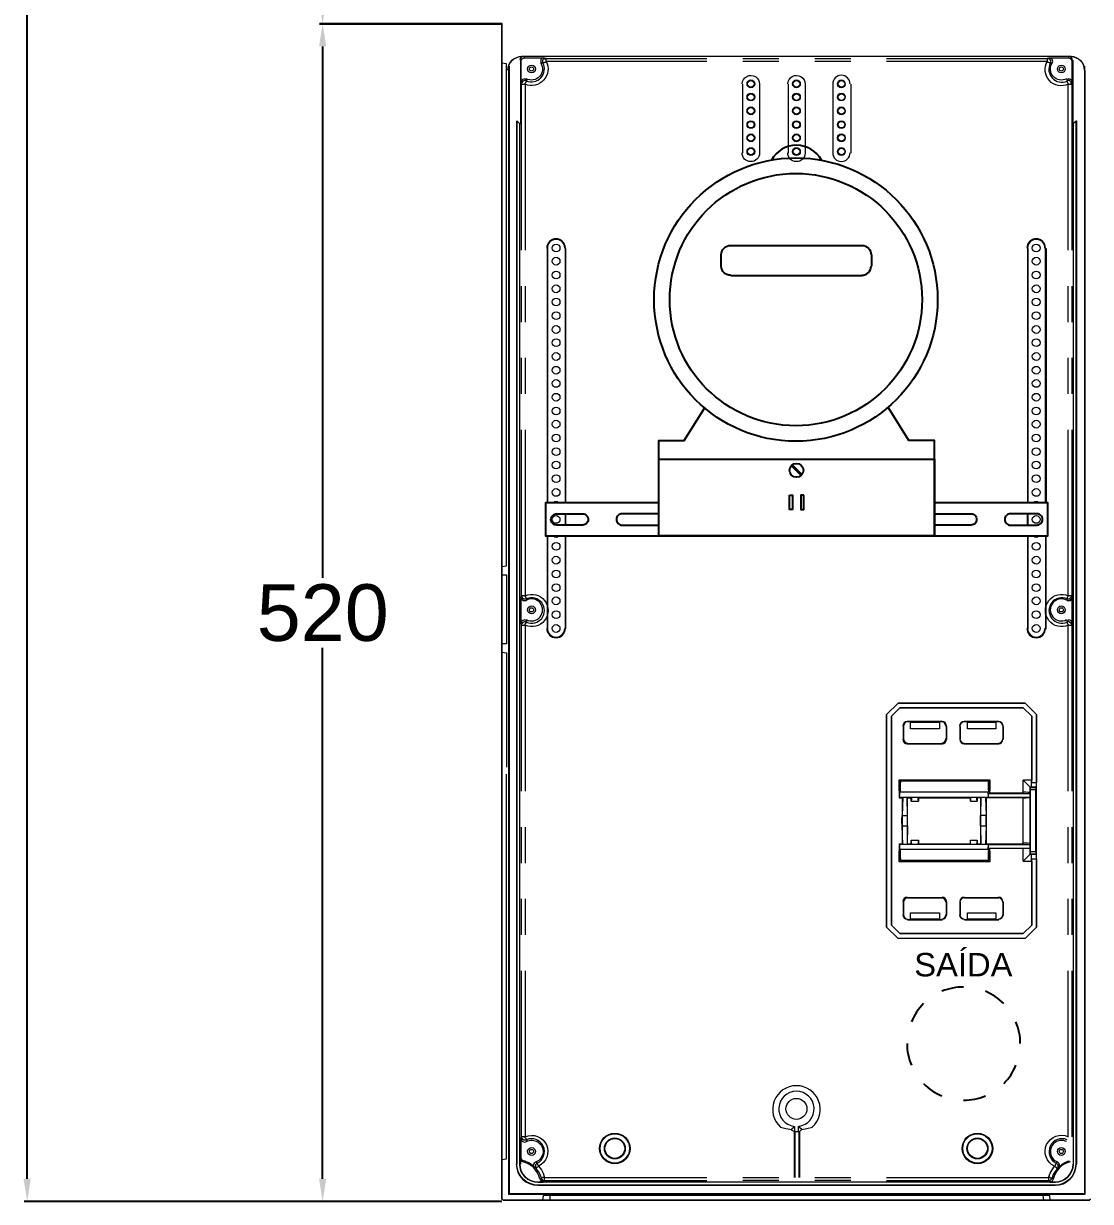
# Model space of a CAD drawing. Header units: millimetres. Extents: x 2788 to 2954, y 1337 to 1391.
# Drawn here: x 2903.994 to 2905.878, y 1348.333 to 1350.414 of the extents above; entities that cross this region are included whole.
import ezdxf

# ---------------------------------------------------------------- set-up
doc = ezdxf.new("R2010")
doc.units = ezdxf.units.MM
for name, color, linetype in [('PDF_0', 7, 'Continuous'), ('PDF_Texto', 7, 'Continuous'), ('PDF_VPORTS', 7, 'Continuous')]:
    doc.layers.add(name, color=color, linetype=linetype)
doc.styles.add('PDF Arial', font='arial.ttf')

msp = doc.modelspace()

# ---------------------------------------------------------------- linework, layer by layer
at = {"layer": 'PDF_0', "color": 150, "lineweight": 25, "true_color": 0x007fff}
for points in [[(2904.0004, 1348.3734), (2904.0004, 1351.3919)], [(2904.5222, 1350.3737), (2904.5222, 1349.4349)], [(2904.5222, 1348.3734), (2904.5222, 1349.3111)], [(2904.6756, 1348.3332), (2903.9951, 1348.3332)], [(2904.8386, 1348.3332), (2904.5169, 1348.3332)]]:
    msp.add_lwpolyline(points, dxfattribs=at)
msp.add_lwpolyline([(2904.5169, 1350.4139), (2904.8386, 1350.4139)], close=True, dxfattribs=at)
at = {"layer": 'PDF_0', "lineweight": 15}
for points in [[(2904.8386, 1348.3374), (2904.8386, 1350.4139)], [(2904.9191, 1350.017), (2904.9191, 1349.5672)], [(2904.9508, 1349.5672), (2904.9508, 1350.017)], [(2904.9508, 1349.5281), (2904.9508, 1349.5482)], [(2904.9191, 1349.509), (2904.9191, 1349.345)], [(2904.9508, 1349.345), (2904.9508, 1349.509)], [(2905.5181, 1348.8179), (2905.5181, 1349.1936), (2905.5382, 1349.2137), (2905.5181, 1349.1936)], [(2905.5477, 1349.1502), (2905.5477, 1349.1725), (2905.5477, 1349.1492)], [(2905.6165, 1349.1809), (2905.5551, 1349.1809), (2905.5562, 1349.1809), (2905.5573, 1349.1809), (2905.5604, 1349.1799), (2905.6112, 1349.1799), (2905.6134, 1349.1809), (2905.6155, 1349.1809)], [(2905.6239, 1349.1492), (2905.6239, 1349.1725), (2905.6239, 1349.1502)], [(2905.6472, 1349.1725), (2905.6472, 1349.1492), (2905.6483, 1349.1502), (2905.6483, 1349.1725)], [(2905.716, 1349.1809), (2905.6557, 1349.1809), (2905.6578, 1349.1809), (2905.661, 1349.1799), (2905.7107, 1349.1799), (2905.7139, 1349.1809)], [(2905.7245, 1349.1492), (2905.7245, 1349.1725), (2905.7234, 1349.1725), (2905.7234, 1349.1502)], [(2905.5562, 1349.1418), (2905.5551, 1349.1418), (2905.6165, 1349.1418), (2905.6155, 1349.1418)], [(2905.716, 1349.1418), (2905.6557, 1349.1418)], [(2905.5424, 1349.0761), (2905.698, 1349.0761), (2905.698, 1349.056), (2905.5424, 1349.056)], [(2905.6779, 1349.0402), (2905.6769, 1349.0476), (2905.6779, 1349.0465)], [(2905.5477, 1348.8613), (2905.5477, 1348.8624), (2905.5477, 1348.8391)], [(2905.6165, 1348.8698), (2905.5551, 1348.8698), (2905.5562, 1348.8698), (2905.6155, 1348.8698)], [(2905.6239, 1348.8391), (2905.6239, 1348.8624), (2905.6239, 1348.8613)], [(2905.6483, 1348.8391), (2905.6483, 1348.8613), (2905.6472, 1348.8624), (2905.6472, 1348.8391)], [(2905.7245, 1348.8624), (2905.7234, 1348.8613), (2905.7234, 1348.8391), (2905.7245, 1348.8391)], [(2905.5551, 1348.8306), (2905.6165, 1348.8306), (2905.6155, 1348.8306), (2905.6134, 1348.8306), (2905.6112, 1348.8317), (2905.5604, 1348.8317), (2905.5573, 1348.8306), (2905.5562, 1348.8306)], [(2905.6557, 1348.8306), (2905.716, 1348.8306), (2905.7139, 1348.8306), (2905.7107, 1348.8317), (2905.661, 1348.8317), (2905.6578, 1348.8306)], [(2904.8407, 1348.3353), (2905.8769, 1348.3353)]]:
    msp.add_lwpolyline(points, close=True, dxfattribs=at)
for points in [[(2905.8436, 1350.3557, -0.414213), (2905.8674, 1350.3319, 0.414213), (2905.8441, 1350.3557), (2904.8736, 1350.3557, 0.414213), (2904.8492, 1350.3319, -0.414213), (2904.873, 1350.3557)], [(2905.8462, 1350.3499, 0.414213), (2905.8409, 1350.3557), (2904.8767, 1350.3557, 0.414213), (2904.8704, 1350.3499)], [(2904.882, 1350.3155), (2904.8788, 1350.3166), (2904.8757, 1350.3155), (2904.8736, 1350.3134), (2904.8725, 1350.3102), (2904.8725, 1350.3472, -0.414213), (2904.8788, 1350.3536), (2904.9127, 1350.3536), (2904.9095, 1350.3525), (2904.9074, 1350.3504), (2904.9074, 1350.3472), (2904.9074, 1350.3441, -0.775486), (2904.8818, 1350.3168)], [(2905.8359, 1350.3168, -0.775486), (2905.8102, 1350.3441), (2905.8113, 1350.3472), (2905.8102, 1350.3504), (2905.8081, 1350.3525), (2905.8049, 1350.3536), (2905.8393, 1350.3536, -0.414213), (2905.8451, 1350.3472), (2905.8451, 1350.3102), (2905.8451, 1350.3134), (2905.843, 1350.3155), (2905.8398, 1350.3166), (2905.8367, 1350.3155)], [(2905.263, 1350.3076, -1), (2905.2937, 1350.307), (2905.2937, 1350.1853, -1), (2905.263, 1350.1858)], [(2905.3435, 1350.3076, -1), (2905.3742, 1350.307), (2905.3742, 1350.1853, -1), (2905.3435, 1350.1858)], [(2904.8704, 1348.3993, 0.41421), (2904.9027, 1348.367, -0.41421), (2904.8704, 1348.3988), (2904.8704, 1350.2372), (2904.8651, 1350.2425), (2904.8651, 1348.3988), (2904.8651, 1350.2425)], [(2905.8525, 1348.3993, -0.414101), (2905.815, 1348.3617, 0.414101), (2905.8525, 1348.3988), (2905.8525, 1350.2425), (2905.8473, 1350.2372), (2905.8473, 1348.3988, -0.41421), (2905.815, 1348.367, 0.41421), (2905.8473, 1348.3993)], [(2905.5447, 1349.0149, 0.011486), (2905.5446, 1349.0058, 0.011486), (2905.5447, 1348.9966)], [(2905.555, 1348.9966, 0.011486), (2905.5551, 1349.0058, 0.011486), (2905.555, 1349.0149)], [(2905.6834, 1349.0149, 0.011486), (2905.6832, 1349.0058, 0.011486), (2905.6834, 1348.9966)], [(2905.6936, 1348.9966, 0.011486), (2905.6938, 1349.0058, 0.011486), (2905.6936, 1349.0149)], [(2904.8778, 1348.4041), (2904.8746, 1348.4062), (2904.8725, 1348.4094), (2904.8725, 1348.4443), (2904.8736, 1348.4411), (2904.8757, 1348.439), (2904.8788, 1348.4379), (2904.882, 1348.439, -1.055241), (2904.899, 1348.403), (2904.8958, 1348.4009), (2904.8947, 1348.3988), (2904.8947, 1348.3956), (2904.8968, 1348.3935)], [(2905.8359, 1348.4388, 1.055241), (2905.8197, 1348.403), (2905.8219, 1348.4009), (2905.8229, 1348.3988), (2905.8229, 1348.3956), (2905.8219, 1348.3935, -0.134814), (2905.8407, 1348.4049)], [(2904.864, 1348.3993, 0.414101), (2904.9021, 1348.3617), (2905.8155, 1348.3617), (2904.9032, 1348.3617, -0.414101), (2904.8651, 1348.3993)], [(2904.9054, 1348.3729, 0.292489), (2904.8757, 1348.403), (2904.8725, 1348.4051), (2904.8714, 1348.4083), (2904.8714, 1348.3988)], [(2905.8424, 1348.4032, 0.292489), (2905.8123, 1348.3723), (2905.8102, 1348.3692), (2905.806, 1348.367), (2905.8155, 1348.367), (2904.9032, 1348.367), (2904.9117, 1348.367), (2904.9085, 1348.3692), (2904.9064, 1348.3723)]]:
    msp.add_lwpolyline(points, format="xyb", dxfattribs=at)
at = {"layer": 'PDF_0', "lineweight": 0}
for points in [[(2904.8767, 1350.3557), (2904.8788, 1350.3536)], [(2904.9127, 1350.3536), (2904.9169, 1350.3525), (2905.2006, 1350.3525)], [(2905.5181, 1350.3525), (2905.8017, 1350.3525), (2905.8049, 1350.3536)], [(2905.8398, 1350.3536), (2905.8409, 1350.3557)], [(2904.8725, 1350.3472), (2904.8714, 1350.3494)], [(2905.2006, 1350.3472), (2904.9169, 1350.3472), (2904.9169, 1350.3525), (2904.9148, 1350.3525), (2904.9138, 1350.3525), (2904.9138, 1350.3515), (2904.9127, 1350.3515), (2904.9117, 1350.3504), (2904.9106, 1350.3494), (2904.9106, 1350.3483), (2904.9106, 1350.3472), (2904.9106, 1350.3462), (2904.9106, 1350.3451), (2904.9117, 1350.3441), (2904.9074, 1350.3441)], [(2905.2641, 1350.3525), (2905.3276, 1350.3525)], [(2905.3276, 1350.3472), (2905.2641, 1350.3472)], [(2905.3911, 1350.3525), (2905.4546, 1350.3525)], [(2905.4546, 1350.3472), (2905.3911, 1350.3472)], [(2905.8473, 1350.3494), (2905.8451, 1350.3472)], [(2904.882, 1350.3155), (2904.882, 1350.3123), (2904.881, 1350.3134), (2904.8799, 1350.3134), (2904.8788, 1350.3134), (2904.8778, 1350.3134), (2904.8767, 1350.3123), (2904.8757, 1350.3123), (2904.8746, 1350.3113), (2904.8746, 1350.3102), (2904.8736, 1350.3091), (2904.8736, 1350.3081), (2904.8736, 1350.307), (2904.8799, 1350.307), (2904.8799, 1350.0139)], [(2905.8388, 1350.0139), (2905.8388, 1350.307), (2905.8451, 1350.307), (2905.8451, 1350.3081), (2905.8441, 1350.3091), (2905.8441, 1350.3102), (2905.843, 1350.3113), (2905.842, 1350.3123), (2905.8409, 1350.3134), (2905.8398, 1350.3134), (2905.8388, 1350.3134), (2905.8377, 1350.3134), (2905.8367, 1350.3123), (2905.8367, 1350.3155)], [(2904.8736, 1350.0139), (2904.8736, 1350.307), (2904.8725, 1350.3102)], [(2905.8451, 1350.3102), (2905.8451, 1350.307), (2905.8451, 1350.0139)], [(2904.8736, 1349.8869), (2904.8736, 1349.9504)], [(2904.8799, 1349.9504), (2904.8799, 1349.8869)], [(2905.8388, 1349.8869), (2905.8388, 1349.9504)], [(2905.8451, 1349.9504), (2905.8451, 1349.8869)], [(2904.8736, 1349.7599), (2904.8736, 1349.8234)], [(2904.8799, 1349.8234), (2904.8799, 1349.7599)], [(2905.8388, 1349.7599), (2905.8388, 1349.8234)], [(2905.8451, 1349.8234), (2905.8451, 1349.7599)], [(2904.8725, 1349.4), (2904.8736, 1349.4032), (2904.8736, 1349.6964)], [(2904.8799, 1349.6964), (2904.8799, 1349.4032), (2904.8736, 1349.4032), (2904.8736, 1349.4021), (2904.8736, 1349.4011), (2904.8746, 1349.4011), (2904.8746, 1349.4), (2904.8757, 1349.3989), (2904.8767, 1349.3979), (2904.8778, 1349.3979), (2904.8788, 1349.3979), (2904.8799, 1349.3979), (2904.881, 1349.3979), (2904.882, 1349.3979), (2904.882, 1349.3947)], [(2905.8367, 1349.3947), (2905.8367, 1349.3979), (2905.8377, 1349.3979), (2905.8388, 1349.3979), (2905.8398, 1349.3979), (2905.8409, 1349.3979), (2905.842, 1349.3979), (2905.842, 1349.3989), (2905.843, 1349.4), (2905.8441, 1349.4011), (2905.8451, 1349.4021), (2905.8451, 1349.4032), (2905.8388, 1349.4032), (2905.8388, 1349.6964)], [(2905.8451, 1349.6964), (2905.8451, 1349.4032), (2905.8451, 1349.4)], [(2904.8736, 1349.0582), (2904.8736, 1349.3513), (2904.8725, 1349.3545)], [(2904.882, 1349.3598), (2904.882, 1349.3566), (2904.881, 1349.3566), (2904.8799, 1349.3577), (2904.8788, 1349.3577), (2904.8778, 1349.3566), (2904.8767, 1349.3566), (2904.8757, 1349.3556), (2904.8746, 1349.3556), (2904.8746, 1349.3545), (2904.8736, 1349.3534), (2904.8736, 1349.3524), (2904.8736, 1349.3513), (2904.8799, 1349.3513), (2904.8799, 1349.0582)], [(2905.8451, 1349.3545), (2905.8451, 1349.3513), (2905.8451, 1349.0582)], [(2904.8736, 1348.9311), (2904.8736, 1348.9947)], [(2904.8799, 1348.9947), (2904.8799, 1348.9311)], [(2905.8388, 1348.9311), (2905.8388, 1348.9947)], [(2905.8451, 1348.9947), (2905.8451, 1348.9311)], [(2904.8736, 1348.8041), (2904.8736, 1348.8676)], [(2904.8799, 1348.8676), (2904.8799, 1348.8041)], [(2905.8388, 1348.8041), (2905.8388, 1348.8676)], [(2905.8451, 1348.8676), (2905.8451, 1348.8041)], [(2904.8725, 1348.4443), (2904.8736, 1348.4475), (2904.8736, 1348.7406)], [(2904.8799, 1348.7406), (2904.8799, 1348.4475), (2904.8736, 1348.4475), (2904.8736, 1348.4464), (2904.8736, 1348.4454), (2904.8746, 1348.4443), (2904.8746, 1348.4432), (2904.8757, 1348.4432), (2904.8767, 1348.4422), (2904.8778, 1348.4422), (2904.8788, 1348.4422), (2904.8799, 1348.4422), (2904.881, 1348.4422), (2904.882, 1348.4422), (2904.882, 1348.439)], [(2905.8451, 1348.7406), (2905.8451, 1348.4475)], [(2904.8704, 1348.3988), (2904.8714, 1348.3988)], [(2904.8714, 1348.4083), (2904.8725, 1348.4094)], [(2904.8778, 1348.4041), (2904.8767, 1348.4041), (2904.8757, 1348.403)], [(2905.5181, 1348.3755), (2905.8039, 1348.3755), (2905.8039, 1348.3702), (2905.8049, 1348.3702), (2905.806, 1348.3702), (2905.807, 1348.3713), (2905.8081, 1348.3713), (2905.8092, 1348.3723), (2905.8092, 1348.3734), (2905.8102, 1348.3744), (2905.8092, 1348.3744), (2905.8081, 1348.3744), (2905.807, 1348.3755), (2905.806, 1348.3755), (2905.8049, 1348.3755), (2905.8039, 1348.3755), (2905.807, 1348.3829), (2905.8102, 1348.3893), (2905.8144, 1348.3956), (2905.8155, 1348.3946), (2905.8166, 1348.3946), (2905.8176, 1348.3935), (2905.8176, 1348.3924), (2905.8187, 1348.3924), (2905.8187, 1348.3914), (2905.8197, 1348.3914), (2905.8197, 1348.3924), (2905.8208, 1348.3935), (2905.8208, 1348.3946), (2905.8208, 1348.3956), (2905.8208, 1348.3967), (2905.8208, 1348.3977), (2905.8197, 1348.3988), (2905.8187, 1348.3998), (2905.8187, 1348.4009), (2905.8176, 1348.4009), (2905.8197, 1348.403)], [(2904.9064, 1348.3723), (2904.9085, 1348.3744), (2904.9085, 1348.3734), (2904.9095, 1348.3723), (2904.9095, 1348.3713), (2904.9106, 1348.3713), (2904.9117, 1348.3702), (2904.9127, 1348.3702), (2904.9138, 1348.3702), (2904.9138, 1348.3755), (2904.9127, 1348.3755), (2904.9117, 1348.3755), (2904.9106, 1348.3755), (2904.9095, 1348.3744), (2904.9085, 1348.3744), (2904.9064, 1348.3808), (2904.9032, 1348.3861), (2904.899, 1348.3914), (2904.8968, 1348.3935)], [(2905.8219, 1348.3935), (2905.8197, 1348.3914), (2905.8155, 1348.3861), (2905.8123, 1348.3808), (2905.8102, 1348.3744), (2905.8123, 1348.3723)], [(2904.9032, 1348.3617), (2904.9021, 1348.3617)], [(2904.9032, 1348.367), (2904.9032, 1348.367)], [(2904.9117, 1348.367), (2904.9138, 1348.3702), (2905.2006, 1348.3702)], [(2905.2641, 1348.3755), (2905.3276, 1348.3755)], [(2905.3276, 1348.3702), (2905.2641, 1348.3702)], [(2905.3911, 1348.3755), (2905.4546, 1348.3755)], [(2905.4546, 1348.3702), (2905.3911, 1348.3702)], [(2905.5181, 1348.3702), (2905.8039, 1348.3702), (2905.806, 1348.367)], [(2905.8155, 1348.367), (2905.8155, 1348.367)], [(2904.9233, 1348.3438), (2904.9233, 1348.3353)], [(2905.7954, 1348.3353), (2905.7943, 1348.3438)]]:
    msp.add_lwpolyline(points, dxfattribs=at)
at = {"layer": 'PDF_0', "lineweight": 15}
for points in [[(2904.8386, 1349.455), (2904.8471, 1349.4561), (2904.8471, 1350.343), (2904.8386, 1350.3441)], [(2904.8513, 1350.3388), (2904.8513, 1348.3469)], [(2904.8714, 1350.3494), (2904.8714, 1350.2372), (2904.8704, 1350.2372)], [(2905.8473, 1350.2372), (2905.8473, 1350.3494)], [(2905.8674, 1350.3388), (2905.8674, 1348.3469), (2905.8684, 1348.3459), (2905.8684, 1350.3314)], [(2904.8503, 1350.3314), (2904.8503, 1348.3459)], [(2904.8503, 1350.3314), (2904.8503, 1350.3314)], [(2905.2641, 1350.1853), (2905.2641, 1350.307)], [(2905.3445, 1350.1853), (2905.3445, 1350.307)], [(2905.4239, 1350.1853), (2905.4239, 1350.307)], [(2905.4546, 1350.307), (2905.4546, 1350.1853)], [(2905.8525, 1350.2425), (2905.8536, 1350.2425), (2905.8536, 1348.3988)], [(2904.9191, 1350.017), (2904.9191, 1350.017)], [(2904.9508, 1350.017), (2904.9508, 1350.017)], [(2905.7679, 1349.5672), (2905.7679, 1350.017), (2905.7668, 1350.017), (2905.7668, 1349.5672)], [(2905.7986, 1349.5672), (2905.7986, 1350.017), (2905.7996, 1350.017), (2905.7996, 1349.5672)], [(2905.7668, 1349.5281), (2905.7668, 1349.5482)], [(2905.7679, 1349.5281), (2905.7679, 1349.5482)], [(2905.7668, 1349.509), (2905.7668, 1349.345), (2905.7679, 1349.345), (2905.7679, 1349.509)], [(2905.7986, 1349.509), (2905.7986, 1349.345), (2905.7996, 1349.345), (2905.7996, 1349.509)], [(2904.8386, 1349.4402), (2904.8471, 1349.4402), (2904.8471, 1349.3185), (2904.8386, 1349.3185)], [(2904.882, 1349.3598), (2904.8788, 1349.3608), (2904.8757, 1349.3598), (2904.8736, 1349.3577), (2904.8725, 1349.3545), (2904.8725, 1349.4), (2904.8736, 1349.3979), (2904.8757, 1349.3947), (2904.8788, 1349.3947), (2904.882, 1349.3947)], [(2905.8367, 1349.3947), (2905.8398, 1349.3947), (2905.843, 1349.3947), (2905.8451, 1349.3979), (2905.8451, 1349.4), (2905.8451, 1349.3545), (2905.8451, 1349.3577), (2905.843, 1349.3598), (2905.8398, 1349.3608), (2905.8367, 1349.3598)], [(2904.8386, 1349.3037), (2904.8471, 1349.3026), (2904.8471, 1349.1005)], [(2905.5382, 1349.2137), (2905.7626, 1349.2137), (2905.5382, 1349.2137)], [(2905.7626, 1349.2137), (2905.7827, 1349.1936), (2905.7626, 1349.2137)], [(2905.5266, 1349.1904), (2905.5414, 1349.2053), (2905.5266, 1349.1904)], [(2905.5266, 1348.8211), (2905.5266, 1349.1904), (2905.5266, 1348.8211)], [(2905.5414, 1349.2053), (2905.7594, 1349.2053), (2905.5414, 1349.2053)], [(2905.7594, 1349.2053), (2905.7742, 1349.1904), (2905.7594, 1349.2053)], [(2905.7816, 1348.947), (2905.7827, 1348.946), (2905.7742, 1348.946), (2905.7711, 1348.946), (2905.7594, 1348.9343), (2905.7742, 1348.9343), (2905.7742, 1348.8211), (2905.7742, 1348.9386), (2905.7827, 1348.9386), (2905.7827, 1348.8179), (2905.7827, 1349.1936), (2905.7827, 1349.073), (2905.7742, 1349.073), (2905.7742, 1349.1904), (2905.7742, 1349.0772), (2905.7594, 1349.0772)], [(2905.6112, 1349.1799), (2905.6112, 1349.1682), (2905.5604, 1349.1682), (2905.5604, 1349.1799)], [(2905.7107, 1349.1799), (2905.7107, 1349.1682), (2905.661, 1349.1682), (2905.661, 1349.1799)], [(2905.6557, 1349.1418), (2905.6557, 1349.1418)], [(2904.8386, 1348.4073), (2904.8471, 1348.4083), (2904.8471, 1349.0878)], [(2905.5403, 1349.0592), (2905.5403, 1349.0783), (2905.7001, 1349.0783), (2905.7001, 1349.0592)], [(2905.698, 1349.0613), (2905.698, 1349.0761), (2905.5424, 1349.0761), (2905.5414, 1349.0613)], [(2905.7001, 1349.055), (2905.7594, 1349.055), (2905.7594, 1349.0772), (2905.7711, 1349.0656), (2905.7742, 1349.0656), (2905.7827, 1349.0656), (2905.7816, 1349.0645)], [(2905.7721, 1349.0645), (2905.7816, 1349.0645), (2905.7816, 1349.0603), (2905.7721, 1349.0603), (2905.7721, 1349.0645), (2905.7711, 1349.0656), (2905.7711, 1349.055), (2905.7711, 1349.0539), (2905.7711, 1349.0476), (2905.7711, 1349.0465), (2905.7711, 1348.965), (2905.7711, 1348.964), (2905.7711, 1348.9565), (2905.7711, 1348.946), (2905.7721, 1348.947), (2905.7721, 1348.9513), (2905.7721, 1349.0603)], [(2905.5414, 1349.0603), (2905.5403, 1349.0592), (2905.5403, 1349.0465), (2905.5414, 1349.0476), (2905.5467, 1349.0476), (2905.5541, 1349.0476), (2905.5626, 1349.0476), (2905.5731, 1349.0476), (2905.6663, 1349.0476), (2905.6769, 1349.0476), (2905.6853, 1349.0476), (2905.6927, 1349.0476), (2905.698, 1349.0476), (2905.698, 1349.0539), (2905.7001, 1349.055), (2905.7001, 1349.0592), (2905.698, 1349.0603)], [(2905.5403, 1349.0465), (2905.5456, 1349.0465), (2905.5467, 1349.0476), (2905.5456, 1349.0148), (2905.5551, 1349.0148), (2905.5541, 1349.0476), (2905.5551, 1349.0465), (2905.5615, 1349.0465), (2905.5626, 1349.0476), (2905.5615, 1349.0402), (2905.5742, 1349.0402), (2905.5731, 1349.0476), (2905.5742, 1349.0465), (2905.6663, 1349.0465), (2905.6663, 1349.0476), (2905.6663, 1349.0402), (2905.6779, 1349.0402)], [(2905.5456, 1349.0465), (2905.5456, 1348.965), (2905.5467, 1348.964), (2905.5456, 1348.9968), (2905.5551, 1348.9968), (2905.5541, 1348.964), (2905.5551, 1348.965), (2905.5615, 1348.965), (2905.5626, 1348.964), (2905.5615, 1348.9714), (2905.5742, 1348.9714), (2905.5731, 1348.964), (2905.5742, 1348.965), (2905.6663, 1348.965), (2905.6663, 1348.964), (2905.6663, 1348.9714), (2905.6779, 1348.9714), (2905.6769, 1348.964), (2905.6779, 1348.965), (2905.6843, 1348.965), (2905.6853, 1348.964), (2905.6843, 1348.9968), (2905.6938, 1348.9968), (2905.6927, 1348.964), (2905.6938, 1348.965), (2905.7594, 1348.965), (2905.7594, 1349.0465), (2905.6938, 1349.0465), (2905.6927, 1349.0476), (2905.6938, 1349.0148), (2905.6843, 1349.0148), (2905.6853, 1349.0476), (2905.6843, 1349.0465), (2905.6779, 1349.0465)], [(2905.5551, 1348.965), (2905.5551, 1349.0465)], [(2905.5615, 1349.0402), (2905.5615, 1349.0465)], [(2905.5742, 1349.0465), (2905.5742, 1349.0402)], [(2905.6663, 1349.0402), (2905.6663, 1349.0465)], [(2905.6843, 1348.965), (2905.6843, 1349.0465)], [(2905.6938, 1349.0465), (2905.6938, 1348.965)], [(2905.698, 1349.0539), (2905.7711, 1349.0539)], [(2905.698, 1349.0476), (2905.7711, 1349.0476)], [(2905.7721, 1348.9513), (2905.7816, 1348.9513), (2905.7816, 1349.0603)], [(2905.7711, 1348.9565), (2905.698, 1348.9565), (2905.698, 1348.964), (2905.6927, 1348.964), (2905.6853, 1348.964), (2905.6769, 1348.964), (2905.6663, 1348.964), (2905.5731, 1348.964), (2905.5626, 1348.964), (2905.5541, 1348.964), (2905.5467, 1348.964), (2905.5414, 1348.964), (2905.5403, 1348.965), (2905.5403, 1348.9523), (2905.5414, 1348.9513)], [(2905.5403, 1348.965), (2905.5456, 1348.965)], [(2905.5615, 1348.965), (2905.5615, 1348.9714)], [(2905.5742, 1348.9714), (2905.5742, 1348.965)], [(2905.6663, 1348.965), (2905.6663, 1348.9714)], [(2905.6779, 1348.9714), (2905.6779, 1348.965)], [(2905.698, 1348.964), (2905.7711, 1348.964)], [(2905.7001, 1348.9523), (2905.7001, 1348.9333), (2905.5403, 1348.9333), (2905.5403, 1348.9523)], [(2905.5414, 1348.9502), (2905.5424, 1348.9354), (2905.5424, 1348.9555), (2905.698, 1348.9555), (2905.698, 1348.9354), (2905.698, 1348.9502)], [(2905.698, 1348.9513), (2905.7001, 1348.9523), (2905.7001, 1348.9565)], [(2905.7594, 1348.9343), (2905.7594, 1348.9565)], [(2905.7816, 1348.9513), (2905.7816, 1348.947), (2905.7721, 1348.947)], [(2905.698, 1348.9354), (2905.5424, 1348.9354), (2905.698, 1348.9354)], [(2905.716, 1348.8698), (2905.6557, 1348.8698), (2905.716, 1348.8698)], [(2905.5477, 1348.8391), (2905.5477, 1348.8391)], [(2905.5604, 1348.8317), (2905.5604, 1348.8433), (2905.6112, 1348.8433), (2905.6112, 1348.8317)], [(2905.6239, 1348.8391), (2905.6239, 1348.8391)], [(2905.661, 1348.8317), (2905.661, 1348.8433), (2905.7107, 1348.8433), (2905.7107, 1348.8317)], [(2905.5382, 1348.7978), (2905.5181, 1348.8179), (2905.5382, 1348.7978)], [(2905.5414, 1348.8063), (2905.5266, 1348.8211), (2905.5414, 1348.8063)], [(2905.7626, 1348.7978), (2905.7827, 1348.8179), (2905.7626, 1348.7978), (2905.5382, 1348.7978)], [(2905.5668, 1348.8306), (2905.5668, 1348.8306)], [(2905.6557, 1348.8306), (2905.6557, 1348.8306)], [(2905.716, 1348.8306), (2905.716, 1348.8306)], [(2905.7742, 1348.8211), (2905.7594, 1348.8063), (2905.7742, 1348.8211)], [(2905.5414, 1348.8063), (2905.7594, 1348.8063), (2905.5414, 1348.8063)], [(2905.3308, 1348.4644), (2905.3403, 1348.4623), (2905.3509, 1348.4602), (2905.3509, 1348.4612), (2905.3551, 1348.4655), (2905.3551, 1348.457), (2905.3625, 1348.457), (2905.3636, 1348.457)], [(2905.3625, 1348.457), (2905.3625, 1348.4655), (2905.3678, 1348.4612), (2905.3678, 1348.4602), (2905.3773, 1348.4623), (2905.3869, 1348.4644)], [(2905.3509, 1348.4591), (2905.3551, 1348.457), (2905.3636, 1348.457), (2905.3678, 1348.4591)], [(2904.8651, 1348.3988), (2904.8651, 1348.3988)], [(2905.8155, 1348.3617), (2905.8155, 1348.3617)], [(2905.8674, 1348.3469), (2904.8513, 1348.3469), (2904.8503, 1348.3459), (2905.8684, 1348.3459)], [(2905.807, 1348.3353), (2905.806, 1348.3438), (2905.7943, 1348.3438), (2904.9233, 1348.3438), (2904.9117, 1348.3438), (2904.9106, 1348.3353)]]:
    msp.add_lwpolyline(points, dxfattribs=at)
at = {"layer": 'PDF_0', "lineweight": 0}
for points in [[(2904.9117, 1350.3441), (2904.9127, 1350.3451), (2904.9138, 1350.3451), (2904.9148, 1350.3462), (2904.9159, 1350.3462), (2904.9169, 1350.3472, -0.699073), (2904.8799, 1350.307), (2904.8799, 1350.3081), (2904.8799, 1350.3091), (2904.881, 1350.3102), (2904.881, 1350.3113), (2904.882, 1350.3113), (2904.882, 1350.3123)], [(2905.8102, 1350.3441), (2905.807, 1350.3441), (2905.807, 1350.3451), (2905.8081, 1350.3462), (2905.8081, 1350.3472), (2905.8081, 1350.3483), (2905.807, 1350.3494), (2905.807, 1350.3504), (2905.806, 1350.3515), (2905.8049, 1350.3515), (2905.8039, 1350.3525), (2905.8028, 1350.3525), (2905.8017, 1350.3525), (2905.8017, 1350.3472), (2905.8028, 1350.3462), (2905.8039, 1350.3462), (2905.8049, 1350.3451), (2905.806, 1350.3451), (2905.806, 1350.3441), (2905.807, 1350.3441, 0.69971), (2905.8367, 1350.3123), (2905.8367, 1350.3113), (2905.8377, 1350.3102), (2905.8377, 1350.3091), (2905.8388, 1350.3081), (2905.8388, 1350.307, -0.734021), (2905.8017, 1350.3472), (2905.5181, 1350.3472)], [(2905.8388, 1349.0582), (2905.8388, 1349.3513, -1.555767), (2905.8388, 1349.4032), (2905.8388, 1349.4021), (2905.8377, 1349.4021), (2905.8377, 1349.4011), (2905.8367, 1349.4), (2905.8367, 1349.3989), (2905.8367, 1349.3979, 1.545983), (2905.8367, 1349.3566), (2905.8367, 1349.3556), (2905.8377, 1349.3545), (2905.8377, 1349.3534), (2905.8388, 1349.3524), (2905.8388, 1349.3513), (2905.8451, 1349.3513), (2905.8451, 1349.3524), (2905.8441, 1349.3534), (2905.8441, 1349.3545), (2905.843, 1349.3556), (2905.842, 1349.3556), (2905.842, 1349.3566), (2905.8409, 1349.3566), (2905.8398, 1349.3577), (2905.8388, 1349.3577), (2905.8377, 1349.3566), (2905.8367, 1349.3566), (2905.8367, 1349.3598)], [(2905.8367, 1348.4422, 0.96917), (2905.8176, 1348.4009), (2905.8166, 1348.3998), (2905.8166, 1348.3988), (2905.8155, 1348.3977), (2905.8155, 1348.3967), (2905.8144, 1348.3956, -1), (2905.8388, 1348.4475), (2905.8388, 1348.7406)], [(2904.899, 1348.403), (2904.9011, 1348.4009), (2904.9, 1348.4009), (2904.899, 1348.3998), (2904.899, 1348.3988), (2904.8979, 1348.3977), (2904.8979, 1348.3967), (2904.8979, 1348.3956), (2904.8979, 1348.3946), (2904.8979, 1348.3935), (2904.8979, 1348.3924), (2904.899, 1348.3914), (2904.899, 1348.3924), (2904.9, 1348.3924), (2904.9011, 1348.3935), (2904.9021, 1348.3946), (2904.9032, 1348.3956), (2904.9032, 1348.3967), (2904.9021, 1348.3977), (2904.9021, 1348.3988), (2904.9021, 1348.3998), (2904.9011, 1348.3998), (2904.9011, 1348.4009, 0.96917), (2904.882, 1348.4422), (2904.882, 1348.4432), (2904.881, 1348.4443), (2904.8799, 1348.4454), (2904.8799, 1348.4464), (2904.8799, 1348.4475, -0.990944), (2904.9032, 1348.3956), (2904.9085, 1348.3893), (2904.9117, 1348.3829), (2904.9138, 1348.3755), (2905.2006, 1348.3755)]]:
    msp.add_lwpolyline(points, format="xyb", dxfattribs=at)
at = {"layer": 'PDF_0', "lineweight": 25}
for points in [[(2905.2424, 1349.9694, -0.414213), (2905.226, 1349.9853), (2905.226, 1350.0059, -0.414213), (2905.2429, 1350.0223), (2905.4747, 1350.0223, -0.414213), (2905.4906, 1350.0059)], [(2904.9815, 1349.5281), (2904.9355, 1349.5281, -0.414214), (2904.9254, 1349.5381, -0.414214), (2904.936, 1349.5482), (2904.9815, 1349.5482, -0.414214), (2904.991, 1349.5381, -0.414214), (2904.9815, 1349.5281)], [(2905.1159, 1349.5482), (2905.0514, 1349.5482, 0.414214), (2905.0408, 1349.5381, 0.414214), (2905.0514, 1349.5281), (2905.1159, 1349.5281)], [(2905.6028, 1349.5482), (2905.6673, 1349.5482, -0.414214), (2905.6769, 1349.5381, -0.414214), (2905.6673, 1349.5281), (2905.6028, 1349.5281)], [(2905.7372, 1349.5281), (2905.7832, 1349.5281, 0.414214), (2905.7933, 1349.5381, 0.414214), (2905.7838, 1349.5482), (2905.7372, 1349.5482, 0.414214), (2905.7266, 1349.5381, 0.414214), (2905.7372, 1349.5281)]]:
    msp.add_lwpolyline(points, format="xyb", dxfattribs=at)
for points in [[(2905.4916, 1350.0054), (2905.4916, 1349.9853)], [(2905.4747, 1349.9684), (2905.2429, 1349.9684)], [(2905.1159, 1349.509), (2905.1159, 1349.6773), (2905.1604, 1349.6773), (2905.1964, 1349.7345)], [(2905.6028, 1349.509), (2905.6028, 1349.6773), (2905.5573, 1349.6773), (2905.5213, 1349.7355)], [(2905.3498, 1349.6328), (2905.3678, 1349.6149)], [(2905.3519, 1349.6339), (2905.3689, 1349.617)], [(2905.1159, 1349.5672), (2904.9159, 1349.5672), (2904.9159, 1349.509), (2905.8028, 1349.509), (2905.8028, 1349.5672), (2905.6028, 1349.5672)], [(2905.3551, 1348.457), (2905.3551, 1348.3755)], [(2905.3636, 1348.457), (2905.3636, 1348.3755)]]:
    msp.add_lwpolyline(points, dxfattribs=at)
for points in [[(2905.1159, 1349.6445), (2905.6028, 1349.6445), (2905.6028, 1349.509), (2905.1159, 1349.509)], [(2905.3466, 1349.581), (2905.3519, 1349.581), (2905.3519, 1349.5556), (2905.3466, 1349.5556)], [(2905.372, 1349.581), (2905.3668, 1349.581), (2905.3668, 1349.5556), (2905.372, 1349.5556)]]:
    msp.add_lwpolyline(points, close=True, dxfattribs=at)
at = {"layer": 'PDF_0', "lineweight": 15}
for points in [[(2904.9291, 1349.5094, 0.467696), (2904.9397, 1349.5094, -0.416518)], [(2905.7769, 1349.5094, 0.467696), (2905.7874, 1349.5094, -0.416518)], [(2905.6552, 1349.1809, 0.414101), (2905.6472, 1349.173, -0.414101)], [(2905.7234, 1349.173, 0.414101), (2905.7155, 1349.1809, -0.414101)], [(2905.6472, 1348.8396, 0.414101), (2905.6552, 1348.8317, -0.414101)], [(2905.7155, 1348.8317, 0.414101), (2905.7234, 1348.8396, -0.414101)]]:
    msp.add_lwpolyline(points, format="xyb", close=True, dxfattribs=at)
at = {"layer": 'PDF_0', "lineweight": 0}
msp.add_lwpolyline([(2904.8799, 1349.3513), (2904.8799, 1349.3524), (2904.8799, 1349.3534), (2904.881, 1349.3545), (2904.881, 1349.3556), (2904.882, 1349.3556), (2904.882, 1349.3566, 1.541167), (2904.882, 1349.3979), (2904.882, 1349.3989), (2904.881, 1349.4), (2904.881, 1349.4011), (2904.8799, 1349.4021), (2904.8799, 1349.4032, -1.555767)], format="xyb", close=True, dxfattribs=at)
at = {"layer": 'PDF_0', "lineweight": 15}
for centre, radius in [((2904.891, 1350.334), 0.00688), ((2904.891, 1350.334), 0.0037), ((2905.8266, 1350.334), 0.00688), ((2905.8266, 1350.334), 0.0037), ((2905.2784, 1350.3076), 0.00688), ((2905.2784, 1350.3076), 0.00582), ((2905.3588, 1350.3076), 0.00688), ((2905.3588, 1350.3076), 0.00582), ((2905.4382, 1350.3076), 0.00688), ((2905.4382, 1350.3076), 0.00582), ((2905.2784, 1350.2843), 0.00688), ((2905.3588, 1350.2843), 0.00688), ((2905.4382, 1350.2843), 0.00688), ((2905.2784, 1350.2843), 0.00582), ((2905.3588, 1350.2843), 0.00582), ((2905.4382, 1350.2843), 0.00582), ((2905.2784, 1350.2599), 0.00688), ((2905.2784, 1350.2599), 0.00582), ((2905.3588, 1350.2599), 0.00688), ((2905.3588, 1350.2599), 0.00582), ((2905.4382, 1350.2599), 0.00688), ((2905.4382, 1350.2599), 0.00582), ((2905.2784, 1350.2356), 0.00688), ((2905.2784, 1350.2356), 0.00582), ((2905.3588, 1350.2356), 0.00688), ((2905.3588, 1350.2356), 0.00582), ((2905.4382, 1350.2356), 0.00688), ((2905.4382, 1350.2356), 0.00582), ((2905.2784, 1350.2123), 0.00688), ((2905.2784, 1350.2123), 0.00582), ((2905.3588, 1350.2123), 0.00688), ((2905.3588, 1350.2123), 0.00582), ((2905.4382, 1350.2123), 0.00688), ((2905.4382, 1350.2123), 0.00582), ((2905.2784, 1350.188), 0.00688), ((2905.2784, 1350.188), 0.00582), ((2905.3588, 1350.188), 0.00688), ((2905.3588, 1350.188), 0.00582), ((2905.4382, 1350.188), 0.00688), ((2905.4382, 1350.188), 0.00582), ((2904.9344, 1350.0176), 0.00688), ((2904.9344, 1350.0176), 0.00688), ((2905.7822, 1350.0176), 0.00688), ((2905.7822, 1350.0176), 0.00688), ((2904.9344, 1349.9943), 0.00688), ((2904.9344, 1349.9943), 0.00688), ((2905.7822, 1349.9943), 0.00688), ((2905.7822, 1349.9943), 0.00688), ((2904.9344, 1349.9699), 0.00688), ((2904.9344, 1349.9699), 0.00688), ((2905.7822, 1349.9699), 0.00688), ((2905.7822, 1349.9699), 0.00688), ((2904.9344, 1349.9456), 0.00688), ((2904.9344, 1349.9456), 0.00688), ((2905.7822, 1349.9456), 0.00688), ((2905.7822, 1349.9456), 0.00688), ((2904.9344, 1349.9223), 0.00688), ((2904.9344, 1349.9223), 0.00688), ((2905.7822, 1349.9223), 0.00688), ((2905.7822, 1349.9223), 0.00688), ((2904.9344, 1349.898), 0.00688), ((2904.9344, 1349.898), 0.00688), ((2905.7822, 1349.898), 0.00688), ((2905.7822, 1349.898), 0.00688), ((2904.9344, 1349.8736), 0.00688), ((2904.9344, 1349.8736), 0.00688), ((2905.7822, 1349.8736), 0.00688), ((2905.7822, 1349.8736), 0.00688), ((2904.9344, 1349.8503), 0.00688), ((2904.9344, 1349.8503), 0.00688), ((2905.7822, 1349.8503), 0.00688), ((2905.7822, 1349.8503), 0.00688), ((2904.9344, 1349.826), 0.00688), ((2904.9344, 1349.826), 0.00688), ((2905.7822, 1349.826), 0.00688), ((2905.7822, 1349.826), 0.00688), ((2904.9344, 1349.8017), 0.00688), ((2904.9344, 1349.8017), 0.00688), ((2905.7822, 1349.8017), 0.00688), ((2905.7822, 1349.8017), 0.00688), ((2904.9344, 1349.7784), 0.00688), ((2904.9344, 1349.7784), 0.00688), ((2905.7822, 1349.7784), 0.00688), ((2905.7822, 1349.7784), 0.00688), ((2904.9344, 1349.754), 0.00688), ((2904.9344, 1349.754), 0.00688), ((2905.7822, 1349.754), 0.00688), ((2905.7822, 1349.754), 0.00688), ((2904.9344, 1349.7297), 0.00688), ((2904.9344, 1349.7297), 0.00688), ((2905.7822, 1349.7297), 0.00688), ((2905.7822, 1349.7297), 0.00688), ((2904.9344, 1349.7064), 0.00688), ((2904.9344, 1349.7064), 0.00688), ((2905.7822, 1349.7064), 0.00688), ((2905.7822, 1349.7064), 0.00688), ((2904.9344, 1349.6821), 0.00688), ((2904.9344, 1349.6821), 0.00688), ((2905.7822, 1349.6821), 0.00688), ((2905.7822, 1349.6821), 0.00688), ((2904.9344, 1349.6577), 0.00688), ((2904.9344, 1349.6577), 0.00688), ((2905.7822, 1349.6577), 0.00688), ((2905.7822, 1349.6577), 0.00688), ((2904.9344, 1349.6344), 0.00688), ((2904.9344, 1349.6344), 0.00688), ((2905.7822, 1349.6344), 0.00688), ((2905.7822, 1349.6344), 0.00688), ((2904.9344, 1349.6101), 0.00688), ((2904.9344, 1349.6101), 0.00688), ((2905.7822, 1349.6101), 0.00688), ((2905.7822, 1349.6101), 0.00688), ((2904.9344, 1349.5858), 0.00688), ((2904.9344, 1349.5858), 0.00688), ((2905.7822, 1349.5858), 0.00688), ((2905.7822, 1349.5858), 0.00688), ((2904.9344, 1349.5381), 0.00688), ((2904.9344, 1349.5381), 0.00688), ((2905.7822, 1349.5381), 0.00688), ((2905.7822, 1349.5381), 0.00688), ((2904.9344, 1349.4905), 0.00688), ((2904.9344, 1349.4905), 0.00688), ((2905.7822, 1349.4905), 0.00688), ((2905.7822, 1349.4905), 0.00688), ((2904.9344, 1349.4662), 0.00688), ((2904.9344, 1349.4662), 0.00688), ((2905.7822, 1349.4662), 0.00688), ((2905.7822, 1349.4662), 0.00688), ((2904.9344, 1349.4418), 0.00688), ((2904.9344, 1349.4418), 0.00688), ((2905.7822, 1349.4418), 0.00688), ((2905.7822, 1349.4418), 0.00688), ((2904.9344, 1349.4175), 0.00688), ((2904.9344, 1349.4175), 0.00688), ((2905.7822, 1349.4175), 0.00688), ((2905.7822, 1349.4175), 0.00688), ((2904.9344, 1349.3942), 0.00688), ((2904.9344, 1349.3942), 0.00688), ((2905.7822, 1349.3942), 0.00688), ((2905.7822, 1349.3942), 0.00688), ((2904.891, 1349.3783), 0.00688), ((2904.891, 1349.3783), 0.0037), ((2904.9344, 1349.3698), 0.00688), ((2904.9344, 1349.3698), 0.00688), ((2905.7822, 1349.3698), 0.00688), ((2905.7822, 1349.3698), 0.00688), ((2905.8266, 1349.3783), 0.00688), ((2905.8266, 1349.3783), 0.0037), ((2904.9344, 1349.3455), 0.00688), ((2904.9344, 1349.3455), 0.00688), ((2905.7822, 1349.3455), 0.00688), ((2905.7822, 1349.3455), 0.00688), ((2905.3588, 1348.4967), 0.0185), ((2905.3588, 1348.4967), 0.0185), ((2905.0381, 1348.4268), 0.027), ((2905.0381, 1348.4268), 0.0259), ((2905.0381, 1348.4268), 0.0185), ((2905.0381, 1348.4268), 0.0175), ((2905.6784, 1348.4268), 0.027), ((2905.6784, 1348.4268), 0.0259), ((2905.6784, 1348.4268), 0.0185), ((2905.6784, 1348.4268), 0.0175), ((2904.891, 1348.4215), 0.00688), ((2904.891, 1348.4215), 0.0037), ((2905.8266, 1348.4215), 0.00688), ((2905.8266, 1348.4215), 0.0037)]:
    msp.add_circle(centre, radius, dxfattribs=at)
at = {"layer": 'PDF_0', "lineweight": 25}
for centre, radius in [((2905.3578, 1349.9265), 0.2503), ((2905.3578, 1349.9265), 0.2228), ((2905.3588, 1349.6249), 0.0122)]:
    msp.add_circle(centre, radius, dxfattribs=at)
at = {"layer": 'PDF_0', "lineweight": 15}
for centre, radius, start, end in [((2904.891, 1350.334), 0.0228, 246.0937, 27.9929), ((2905.4382, 1350.3076), 0.0153, 360, 180), ((2905.4382, 1350.1858), 0.0153, 180, 0), ((2904.9344, 1350.0176), 0.0164, 0, 180), ((2904.9344, 1350.0176), 0.0153, 360, 180), ((2905.7822, 1350.0176), 0.0164, 0, 180), ((2905.7822, 1350.0176), 0.0153, 360, 180), ((2904.9344, 1349.5625), 0.00688, 49.1968, 130.8032), ((2904.9344, 1349.5625), 0.00688, 56.2665, 123.7335), ((2905.7822, 1349.5625), 0.00688, 49.1968, 130.8032), ((2905.7822, 1349.5625), 0.00688, 56.2665, 123.7335), ((2904.891, 1349.3783), 0.0196, 241.7704, 118.2296), ((2905.8266, 1349.3783), 0.0196, 61.7704, 298.2296), ((2904.9344, 1349.3455), 0.0164, 180, 360), ((2904.9344, 1349.3455), 0.0153, 180, 0), ((2905.7822, 1349.3455), 0.0164, 180, 360), ((2905.7822, 1349.3455), 0.0153, 180, 0), ((2905.5546, 1349.173), 0.00794, 90.011, 179.989), ((2905.5557, 1349.173), 0.00794, 90.011, 179.989), ((2905.6149, 1349.173), 0.00794, 0.011, 89.989), ((2905.616, 1349.173), 0.00794, 0.011, 89.989), ((2905.5546, 1349.1497), 0.00794, 180.011, 269.989), ((2905.5557, 1349.1508), 0.00794, 180.011, 269.989), ((2905.6149, 1349.1508), 0.00794, 270.011, 359.989), ((2905.616, 1349.1497), 0.00794, 270.011, 359.989), ((2905.6552, 1349.1508), 0.00794, 180.011, 269.989), ((2905.6552, 1349.1497), 0.00794, 180.011, 269.989), ((2905.7155, 1349.1508), 0.00794, 270.011, 359.989), ((2905.7155, 1349.1497), 0.00794, 270.011, 359.989), ((2905.5546, 1348.8629), 0.00794, 90.011, 179.989), ((2905.5557, 1348.8618), 0.00794, 90.011, 179.989), ((2905.6149, 1348.8618), 0.00794, 0.011, 89.989), ((2905.616, 1348.8629), 0.00794, 0.011, 89.989), ((2905.6552, 1348.8629), 0.00794, 90.011, 179.989), ((2905.6552, 1348.8618), 0.00794, 90.011, 179.989), ((2905.7155, 1348.8629), 0.00794, 0.011, 89.989), ((2905.7155, 1348.8618), 0.00794, 0.011, 89.989), ((2905.5546, 1348.8396), 0.00794, 180.011, 269.989), ((2905.5557, 1348.8396), 0.00794, 180.011, 269.989), ((2905.6149, 1348.8396), 0.00794, 270.011, 359.989), ((2905.616, 1348.8396), 0.00794, 270.011, 359.989), ((2905.3588, 1348.4967), 0.0312, 277.0916, 262.9084), ((2904.8667, 1348.3644), 0.0418, 45.1154, 75.8274), ((2904.8402, 1348.3379), 0.00159, 179.9999, 270.0001), ((2905.8764, 1348.3379), 0.00159, 269.9999, 0.0001)]:
    msp.add_arc(centre, radius, start, end, dxfattribs=at)
at = {"layer": 'PDF_0', "lineweight": 25}
for centre, radius, start, end in [((2905.3588, 1350.1488), 0.0503, 28.5973, 151.2049), ((2905.4742, 1349.9858), 0.0164, 270, 360)]:
    msp.add_arc(centre, radius, start, end, dxfattribs=at)
at = {"layer": 'PDF_0', "lineweight": 0}
msp.add_arc((2905.3588, 1348.4957), 0.042, 311.8776, 228.1224, dxfattribs=at)
at = {"layer": 'PDF_0', "lineweight": 15}
for points in [[(2905.7732, 1349.0777), (2905.7732, 1349.0711), (2905.7734, 1349.0656), (2905.7737, 1349.0656)], [(2905.7732, 1349.0735), (2905.7732, 1349.0691), (2905.7734, 1349.0656), (2905.7737, 1349.0656)], [(2905.7822, 1349.0656), (2905.7825, 1349.0656), (2905.7827, 1349.0691), (2905.7827, 1349.0735)], [(2905.5409, 1349.0603), (2905.5411, 1349.0603), (2905.5414, 1349.061), (2905.5414, 1349.0619)], [(2905.5409, 1349.0486), (2905.5411, 1349.0486), (2905.5414, 1349.0522), (2905.5414, 1349.0566)], [(2905.697, 1349.0619), (2905.697, 1349.061), (2905.6972, 1349.0603), (2905.6975, 1349.0603)], [(2905.697, 1349.0566), (2905.697, 1349.0522), (2905.6972, 1349.0486), (2905.6975, 1349.0486)], [(2905.7711, 1349.0555), (2905.771, 1349.0558), (2905.7656, 1349.056), (2905.7589, 1349.056)], [(2905.7589, 1349.0465), (2905.7656, 1349.0465), (2905.771, 1349.0467), (2905.7711, 1349.047)], [(2905.5414, 1348.956), (2905.5414, 1348.9604), (2905.5411, 1348.964), (2905.5409, 1348.964)], [(2905.6975, 1348.964), (2905.6972, 1348.964), (2905.697, 1348.9604), (2905.697, 1348.956)], [(2905.7711, 1348.9656), (2905.771, 1348.9658), (2905.7656, 1348.9661), (2905.7589, 1348.9661)], [(2905.5414, 1348.9507), (2905.5414, 1348.9516), (2905.5411, 1348.9523), (2905.5409, 1348.9523)], [(2905.6975, 1348.9523), (2905.6972, 1348.9523), (2905.697, 1348.9516), (2905.697, 1348.9507)], [(2905.7737, 1348.947), (2905.7734, 1348.947), (2905.7732, 1348.9434), (2905.7732, 1348.9391)], [(2905.7737, 1348.947), (2905.7734, 1348.947), (2905.7732, 1348.9415), (2905.7732, 1348.9349)], [(2905.7827, 1348.9391), (2905.7827, 1348.9434), (2905.7825, 1348.947), (2905.7822, 1348.947)], [(2905.35, 1348.4602), (2905.3501, 1348.4595), (2905.3502, 1348.4591), (2905.3504, 1348.4591)], [(2905.3673, 1348.4591), (2905.3674, 1348.4591), (2905.3675, 1348.4595), (2905.3676, 1348.4602)]]:
    msp.add_open_spline(points, degree=3, dxfattribs=at)
at = {"layer": 'PDF_0', "color": 150, "true_color": 0x007fff, "transparency": 33554559}
for points in [[(2904.5158, 1350.4531), (2904.5285, 1350.4531), (2904.5222, 1350.4139)], [(2904.5158, 1350.3737), (2904.5285, 1350.3737), (2904.5222, 1350.4139)], [(2903.994, 1348.3734), (2904.0067, 1348.3734), (2904.0004, 1348.3332)], [(2904.5158, 1348.3734), (2904.5285, 1348.3734), (2904.5222, 1348.3332)]]:
    msp.add_solid(points, dxfattribs=at)
at = {"layer": 'PDF_VPORTS', "lineweight": 25}
for start, end in [(90, 112.5001), (44.9999, 67.5002), (134.9999, 157.5002), (360, 22.5001), (180, 202.5001), (314.9999, 337.5002), (224.9999, 247.5002), (270, 292.5001)]:
    msp.add_arc((2905.6541, 1348.612), 0.1, start, end, dxfattribs=at)

# ---------------------------------------------------------------- texts
at = {"layer": 'PDF_Texto', "color": 30, "true_color": 0xff7f00, "insert": (2904.4058, 1349.3221), "char_height": 0.1, "attachment_point": 7, "style": 'PDF Arial'}
msp.add_mtext('520', dxfattribs=at)
at = {"layer": 'PDF_Texto', "insert": (2905.5668, 1348.7302), "char_height": 0.0414, "attachment_point": 7, "style": 'PDF Arial'}
msp.add_mtext('SAÍDA', dxfattribs=at)

doc.saveas('drawing.dxf')
